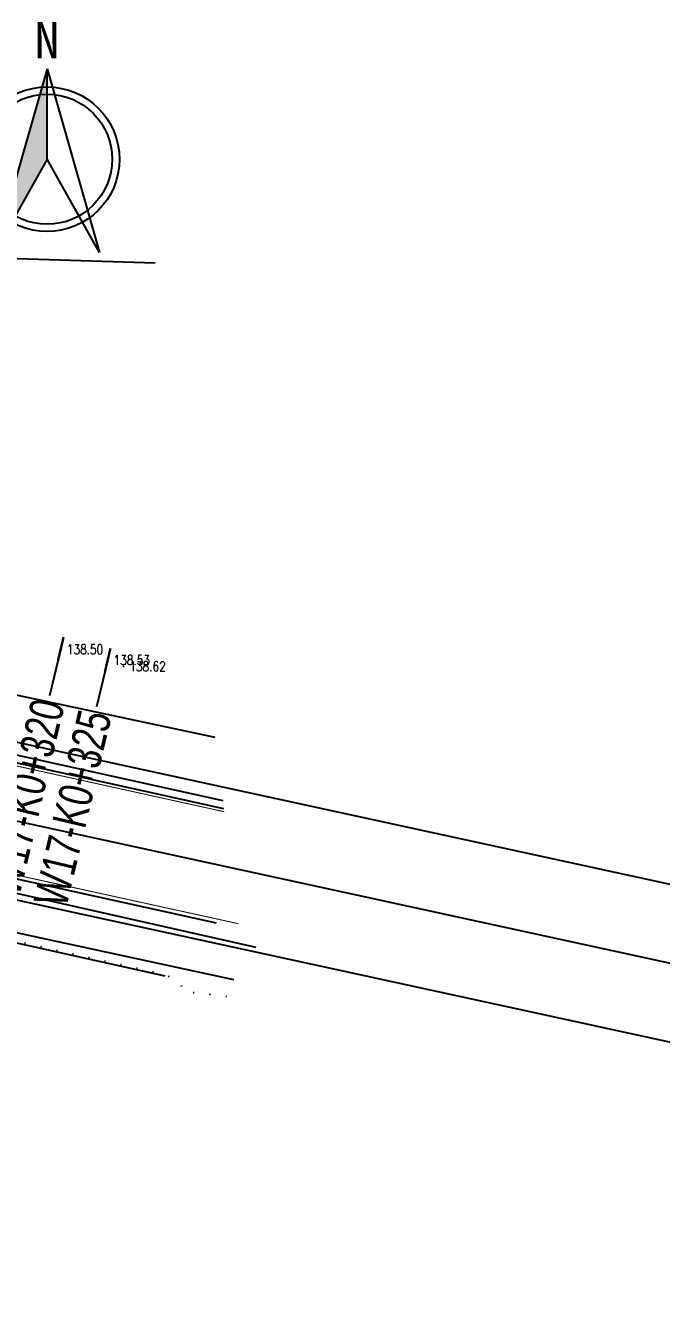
# Model space of a CAD drawing. Extents: x 529262 to 576451, y 2694391 to 2717535.
# Drawn here: x 564217.4 to 564283.3, y 2711325.1 to 2711457.6 of the extents above; entities that cross this region are included whole.
import ezdxf
from ezdxf.enums import TextEntityAlignment as Align
from ezdxf.xclip import XClip

# ---------------------------------------------------------------- set-up
doc = ezdxf.new("R2010")
doc.units = 0
doc.header["$XCLIPFRAME"] = 0
doc.linetypes.add('X4', pattern=[1.6, 0, -1.6])
for name, color, linetype in [('DLSS', 4, 'Continuous'), ('DMTZ', 8, 'Continuous'), ('GCD', 8, 'Continuous'), ('GXYZ', 8, 'Continuous'), ('JMD', 8, 'Continuous'), ('PP-COM', 7, 'Continuous'), ('RD-中线', 40, 'Continuous'), ('RD-红线', 7, 'Continuous'), ('桩号标注_W17-', 7, 'Continuous'), ('路名', 7, 'Continuous')]:
    doc.layers.add(name, color=color, linetype=linetype)
doc.styles.add('HZ', font='rs.shx', dxfattribs={"width": 0.8, "bigfont": 'hztxt.shx'})
doc.styles.add('SMEDI', font='smsim.shx', dxfattribs={"width": 0.75, "height": 3.5, "bigfont": 'smfs.shx'})
doc.styles.get("Standard").update_dxf_attribs({"font": '', "height": 2.5, "bigfont": 'smfs.shx'})
doc.styles.get('Standard').set_extended_font_data('FangSong_GB2312')
doc.linetypes.add('10422', pattern='A,0.75,[150,AAA.SHX,S=0.5,R=0,X=0,Y=0.5],1.5,[177,AAA.SHX,S=1,R=0,X=0,Y=0.4],0.75', length=3)
doc.linetypes.add('444', pattern='A,4.5,[145,AAA.SHX,S=1,R=0,X=0,Y=1],4.5,-0.5,[146,AAA.SHX,S=1,R=0,X=0,Y=0],-0.5', length=10)

# ---------------------------------------------------------------- blocks, each defined once
blk = doc.blocks.new('Compass1')
for p, q in [((0, 12.5), (-7.25, -12.86)), ((0, 0), (0, 12.5)), ((0, 0), (-7.25, -12.86))]:
    blk.add_line(p, q)
at = {"color": 2}
for p, q in [((0, 12.5), (7.26, -12.9)), ((7.26, -12.9), (0, 0))]:
    blk.add_line(p, q, dxfattribs=at)
at = {"color": 3}
blk.add_circle((0, 0), 10, dxfattribs=at)
at = {"color": 2}
blk.add_circle((0, 0), 9, dxfattribs=at)
blk.add_solid([(-7.25, -12.86), (0, 12.5), (0, 0)], dxfattribs=at)
at = {"color": 3}
blk.add_text('N', height=5, dxfattribs=at).set_placement((-0.01, 13.97), align=Align.CENTER)
blk = doc.blocks.new('A$C19FD0107')
at = {"layer": 'RD-中线', "color": 8, "linetype": 'Continuous', "flags": 128}
blk.add_lwpolyline([(-5959.11, 16837.03), (-6116.65, 16848.04, -0.017342), (-6130.44, 16849.48), (-6213.03, 16861.05, -0.017939), (-6227.16, 16863.54), (-6396.52, 16899.79), (-6568.38, 16938.05), (-6861.03, 17001.72)], format="xyb", dxfattribs=at)
at = {"layer": 'RD-红线', "color": 8, "linetype": 'Continuous', "flags": 128}
blk.add_lwpolyline([(-6600.33, 16953.18), (-6830.44, 17003.25)], dxfattribs=at)
blk.add_lwpolyline([(-5959.67, 16829.05), (-6117.2, 16840.06, -0.017342), (-6131.55, 16841.56), (-6214.14, 16853.12, -0.017939), (-6228.83, 16855.72), (-6398.22, 16891.98), (-6570.1, 16930.23), (-6862.73, 16993.9)], format="xyb", dxfattribs=at)
blk = doc.blocks.new('GC200')
at = {"linetype": 'Continuous', "const_width": 0.2, "flags": 128}
blk.add_lwpolyline([(-0.1, 0, 1), (0.1, 0, 1)], format="xyb", close=True, dxfattribs=at)

msp = doc.modelspace()

# ---------------------------------------------------------------- linework, layer by layer
at = {"layer": 'DLSS', "linetype": 'Continuous', "const_width": 0.1, "flags": 128}
for points in [[(564237.967, 2711376.026), (564179.838, 2711388.848), (564114.998, 2711403.28)], [(564123.708, 2711389.648), (564158.359, 2711382.192), (564237.304, 2711364.882), (564239.426, 2711364.418)]]:
    msp.add_lwpolyline(points, dxfattribs=at)
at = {"layer": 'DMTZ', "linetype": 'Continuous', "flags": 128}
msp.add_lwpolyline([(564114.998, 2711404.11), (564146.294, 2711397.182), (564170.385, 2711392.364), (564190.898, 2711387.55), (564237.819, 2711377.203)], dxfattribs=at)
at = {"layer": 'DMTZ', "linetype": '10422', "elevation": 136.13}
msp.add_lwpolyline([(564175.102, 2711396.939), (564236.994, 2711383.766)], dxfattribs=at)
at = {"layer": 'DMTZ', "linetype": 'Continuous'}
msp.add_lwpolyline([(564241.294, 2711361.953), (564123.852, 2711388.42)], dxfattribs=at)
at = {"layer": 'DMTZ', "linetype": 'X4', "elevation": 138.9, "flags": 128}
msp.add_lwpolyline([(564125.714, 2711380.483), (564130.966, 2711380.415), (564138.657, 2711379.7), (564147.178, 2711378.678), (564153.771, 2711377.114), (564160.368, 2711375.418), (564219.594, 2711361.887), (564231.792, 2711359.165), (564232.75, 2711358.686), (564233.498, 2711358.057), (564233.66, 2711357.414), (564238.434, 2711356.851)], dxfattribs=at)
at = {"layer": 'DMTZ', "linetype": '10422', "flags": 128}
msp.add_lwpolyline([(564231.848, 2711358.961), (564208.815, 2711364.077), (564169.748, 2711372.905), (564168.102, 2711373.272), (564163.904, 2711374.144), (564165.898, 2711368.188), (564165.98, 2711359.874), (564167.078, 2711322.558)], dxfattribs=at)
at = {"layer": 'GXYZ', "linetype": 'Continuous', "lineweight": -2}
msp.add_line((564162.757, 2711435.173), (564230.81, 2711432.945), dxfattribs=at)
at = {"layer": 'GXYZ', "linetype": 'Continuous'}
msp.add_line((564158.822, 2711375.955), (564238.914, 2711358.616), dxfattribs=at)
at = {"layer": 'JMD', "linetype": '444', "flags": 128}
for points in [[(564237.931, 2711376.311), (564114.998, 2711403.546)], [(564158.468, 2711381.868), (564237.128, 2711364.518)]]:
    msp.add_lwpolyline(points, dxfattribs=at)
at = {"layer": '桩号标注_W17-'}
for p, q in [((564221.02, 2711392.916), (564219.869, 2711388.05)), ((564225.886, 2711391.765), (564224.735, 2711386.899))]:
    msp.add_line(p, q, dxfattribs=at)
at = {"layer": '桩号标注_W17-', "const_width": 0.25}
for points in [[(564221.308, 2711394.132), (564220.732, 2711391.699)], [(564226.174, 2711392.981), (564225.598, 2711390.548)]]:
    msp.add_lwpolyline(points, dxfattribs=at)

# ---------------------------------------------------------------- block references
at = {"layer": 'GCD', "linetype": 'Continuous'}
ref = msp.add_blockref('GC200', (564221.048, 2711392.861, 138.5), dxfattribs=dict(at, xscale=0.5, yscale=0.5, zscale=0.5))
ref.add_attrib('height', '138.50', dxfattribs={"linetype": 'Continuous', "height": 1, "style": 'HZ', "width": 0.8}).set_placement((564221.648, 2711392.861, 138.5), align=Align.MIDDLE_LEFT)
ref = msp.add_blockref('GC200', (564225.893, 2711391.749, 138.534), dxfattribs=dict(at, xscale=0.5, yscale=0.5, zscale=0.5))
ref.add_attrib('height', '138.53', dxfattribs={"linetype": 'Continuous', "height": 1, "style": 'HZ', "width": 0.8}).set_placement((564226.493, 2711391.749, 138.534), align=Align.MIDDLE_LEFT)
ref = msp.add_blockref('GC200', (564227.533, 2711391.099, 138.621), dxfattribs=dict(at, xscale=0.5, yscale=0.5, zscale=0.5))
ref.add_attrib('height', '138.62', dxfattribs={"linetype": 'Continuous', "height": 1, "style": 'HZ', "width": 0.8}).set_placement((564228.133, 2711391.099, 138.621), align=Align.MIDDLE_LEFT)
at = {"layer": 'PP-COM'}
ref = msp.add_blockref('A$C19FD0107', (570997.993, 2694390.603), dxfattribs=at)
XClip(ref).set_block_clipping_path([(-9366.4383134884, 14428.6043910822), (-3328.4480743363, 17452.7484863754)])
at = {"layer": '路名', "xscale": 0.75, "yscale": 0.75}
msp.add_blockref('Compass1', (564219.601, 2711443.702, -137.42), dxfattribs=at)

# ---------------------------------------------------------------- texts
at = {"layer": '桩号标注_W17-', "style": 'SMEDI', "width": 0.75}
for s, p in [('W17-K0+320', (564219.754, 2711387.564)), ('W17-K0+325', (564224.62, 2711386.413))]:
    msp.add_text(s, height=3.5, rotation=76.69112, dxfattribs=at).set_placement(p, align=Align.MIDDLE_RIGHT)

doc.saveas('drawing.dxf')
